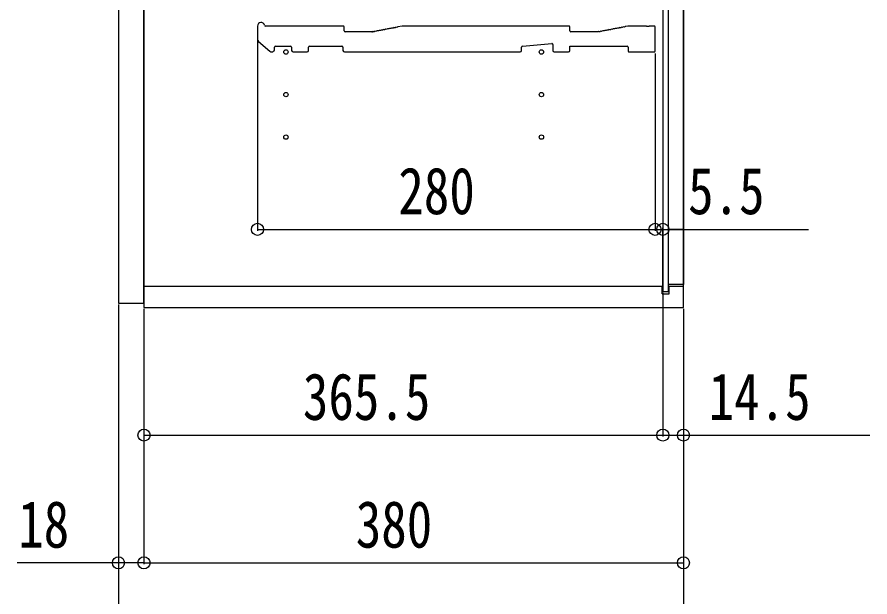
# Model space of a CAD drawing. Units: millimetres, scale not verified. Extents: x -4205 to 4205, y -2970 to 2970.
# Drawn here: x -1969 to -1369, y -2279 to -1870 of the extents above; entities that cross this region are included whole.
import ezdxf
from ezdxf.enums import TextEntityAlignment as Align

# ---------------------------------------------------------------- set-up
doc = ezdxf.new("R2010")
doc.units = ezdxf.units.MM
doc.header["$LTSCALE"] = 20
for name, color, linetype in [('0-2_YKK_11', 7, 'Continuous'), ('0-3_YKK_12', 2, 'Continuous'), ('0-5_YKK_D', 6, 'Continuous')]:
    doc.layers.add(name, color=color, linetype=linetype)
doc.styles.add('ＭＳ ゴシック', font='')
doc.styles.get('ＭＳ ゴシック').set_extended_font_data('MS Gothic')

msp = doc.modelspace()

# ---------------------------------------------------------------- linework, layer by layer
at = {"layer": '0-2_YKK_11'}
for p, q in [((-1799.98, -1876.7), (-1799.98, -1886.09)), ((-1792.98, -1876.7), (-1794.36, -1876.7)), ((-1792.04, -1876.9), (-1792.42, -1876.9)), ((-1790.54, -1876.9), (-1790.92, -1876.9)), ((-1789.04, -1876.9), (-1789.42, -1876.9)), ((-1787.54, -1876.9), (-1787.92, -1876.9)), ((-1786.04, -1876.9), (-1786.42, -1876.9)), ((-1784.54, -1876.9), (-1784.92, -1876.9)), ((-1783.04, -1876.9), (-1783.42, -1876.9)), ((-1781.54, -1876.9), (-1781.92, -1876.9)), ((-1780.04, -1876.9), (-1780.42, -1876.9)), ((-1778.54, -1876.9), (-1778.92, -1876.9)), ((-1777.04, -1876.9), (-1777.42, -1876.9)), ((-1775.54, -1876.9), (-1775.92, -1876.9)), ((-1774.04, -1876.9), (-1774.42, -1876.9)), ((-1772.54, -1876.9), (-1772.92, -1876.9)), ((-1771.04, -1876.9), (-1771.42, -1876.9)), ((-1769.54, -1876.9), (-1769.92, -1876.9)), ((-1768.04, -1876.9), (-1768.42, -1876.9)), ((-1766.54, -1876.9), (-1766.92, -1876.9)), ((-1765.04, -1876.9), (-1765.42, -1876.9)), ((-1763.54, -1876.9), (-1763.92, -1876.9)), ((-1762.04, -1876.9), (-1762.42, -1876.9)), ((-1760.54, -1876.9), (-1760.92, -1876.9)), ((-1759.04, -1876.9), (-1759.42, -1876.9)), ((-1757.54, -1876.9), (-1757.92, -1876.9)), ((-1756.04, -1876.9), (-1756.42, -1876.9)), ((-1754.54, -1876.9), (-1754.92, -1876.9)), ((-1753.04, -1876.9), (-1753.42, -1876.9)), ((-1751.54, -1876.9), (-1751.92, -1876.9)), ((-1750.04, -1876.9), (-1750.42, -1876.9)), ((-1748.54, -1876.9), (-1748.92, -1876.9)), ((-1747.04, -1876.9), (-1747.42, -1876.9)), ((-1745.54, -1876.9), (-1745.92, -1876.9)), ((-1744.04, -1876.9), (-1744.42, -1876.9)), ((-1742.54, -1876.9), (-1742.92, -1876.9)), ((-1741.04, -1876.9), (-1741.42, -1876.9)), ((-1739.68, -1876.7), (-1740.48, -1876.7)), ((-1738.98, -1880), (-1738.98, -1877.4)), ((-1716.34, -1880.4), (-1716.71, -1880.47)), ((-1714.87, -1880.12), (-1715.24, -1880.19)), ((-1713.39, -1879.84), (-1713.77, -1879.91)), ((-1711.92, -1879.56), (-1712.29, -1879.63)), ((-1710.44, -1879.28), (-1710.82, -1879.35)), ((-1708.97, -1879), (-1709.35, -1879.07)), ((-1707.5, -1878.72), (-1707.87, -1878.79)), ((-1706.02, -1878.44), (-1706.4, -1878.51)), ((-1704.55, -1878.16), (-1704.93, -1878.23)), ((-1703.08, -1877.88), (-1703.45, -1877.95)), ((-1701.6, -1877.59), (-1701.98, -1877.67)), ((-1696.04, -1876.9), (-1696.42, -1876.9)), ((-1694.54, -1876.9), (-1694.92, -1876.9)), ((-1693.04, -1876.9), (-1693.42, -1876.9)), ((-1691.54, -1876.9), (-1691.92, -1876.9)), ((-1690.04, -1876.9), (-1690.42, -1876.9)), ((-1688.54, -1876.9), (-1688.92, -1876.9)), ((-1687.04, -1876.9), (-1687.42, -1876.9)), ((-1685.54, -1876.9), (-1685.92, -1876.9)), ((-1684.04, -1876.9), (-1684.42, -1876.9)), ((-1682.54, -1876.9), (-1682.92, -1876.9)), ((-1681.04, -1876.9), (-1681.42, -1876.9)), ((-1679.54, -1876.9), (-1679.92, -1876.9)), ((-1678.04, -1876.9), (-1678.42, -1876.9)), ((-1676.54, -1876.9), (-1676.92, -1876.9)), ((-1675.04, -1876.9), (-1675.42, -1876.9)), ((-1673.54, -1876.9), (-1673.92, -1876.9)), ((-1672.04, -1876.9), (-1672.42, -1876.9)), ((-1670.54, -1876.9), (-1670.92, -1876.9)), ((-1669.04, -1876.9), (-1669.42, -1876.9)), ((-1667.54, -1876.9), (-1667.92, -1876.9)), ((-1666.04, -1876.9), (-1666.42, -1876.9)), ((-1664.54, -1876.9), (-1664.92, -1876.9)), ((-1663.04, -1876.9), (-1663.42, -1876.9)), ((-1661.54, -1876.9), (-1661.92, -1876.9)), ((-1660.04, -1876.9), (-1660.42, -1876.9)), ((-1658.54, -1876.9), (-1658.92, -1876.9)), ((-1657.04, -1876.9), (-1657.42, -1876.9)), ((-1655.54, -1876.9), (-1655.92, -1876.9)), ((-1654.04, -1876.9), (-1654.42, -1876.9)), ((-1652.54, -1876.9), (-1652.92, -1876.9)), ((-1651.04, -1876.9), (-1651.42, -1876.9)), ((-1649.54, -1876.9), (-1649.92, -1876.9)), ((-1648.04, -1876.9), (-1648.42, -1876.9)), ((-1646.54, -1876.9), (-1646.92, -1876.9)), ((-1645.04, -1876.9), (-1645.42, -1876.9)), ((-1643.54, -1876.9), (-1643.92, -1876.9)), ((-1642.04, -1876.9), (-1642.42, -1876.9)), ((-1640.54, -1876.9), (-1640.92, -1876.9)), ((-1639.04, -1876.9), (-1639.42, -1876.9)), ((-1637.54, -1876.9), (-1637.92, -1876.9)), ((-1636.04, -1876.9), (-1636.42, -1876.9)), ((-1634.54, -1876.9), (-1634.92, -1876.9)), ((-1633.04, -1876.9), (-1633.42, -1876.9)), ((-1631.54, -1876.9), (-1631.92, -1876.9)), ((-1630.04, -1876.9), (-1630.42, -1876.9)), ((-1628.54, -1876.9), (-1628.92, -1876.9)), ((-1627.04, -1876.9), (-1627.42, -1876.9)), ((-1625.54, -1876.9), (-1625.92, -1876.9)), ((-1624.04, -1876.9), (-1624.42, -1876.9)), ((-1622.54, -1876.9), (-1622.92, -1876.9)), ((-1621.04, -1876.9), (-1621.42, -1876.9)), ((-1619.54, -1876.9), (-1619.92, -1876.9)), ((-1618.04, -1876.9), (-1618.42, -1876.9)), ((-1616.54, -1876.9), (-1616.92, -1876.9)), ((-1615.04, -1876.9), (-1615.42, -1876.9)), ((-1613.54, -1876.9), (-1613.92, -1876.9)), ((-1612.04, -1876.9), (-1612.42, -1876.9)), ((-1610.54, -1876.9), (-1610.92, -1876.9)), ((-1609.04, -1876.9), (-1609.42, -1876.9)), ((-1607.54, -1876.9), (-1607.92, -1876.9)), ((-1606.04, -1876.9), (-1606.42, -1876.9)), ((-1604.54, -1876.9), (-1604.92, -1876.9)), ((-1603.04, -1876.9), (-1603.42, -1876.9)), ((-1601.54, -1876.9), (-1601.92, -1876.9)), ((-1600.04, -1876.9), (-1600.42, -1876.9)), ((-1598.54, -1876.9), (-1598.92, -1876.9)), ((-1597.04, -1876.9), (-1597.42, -1876.9)), ((-1595.54, -1876.9), (-1595.92, -1876.9)), ((-1594.04, -1876.9), (-1594.42, -1876.9)), ((-1592.54, -1876.9), (-1592.92, -1876.9)), ((-1591.04, -1876.9), (-1591.42, -1876.9)), ((-1589.54, -1876.9), (-1589.92, -1876.9)), ((-1588.04, -1876.9), (-1588.42, -1876.9)), ((-1586.54, -1876.9), (-1586.92, -1876.9)), ((-1585.04, -1876.9), (-1585.42, -1876.9)), ((-1583.54, -1876.9), (-1583.92, -1876.9)), ((-1582.04, -1876.9), (-1582.42, -1876.9)), ((-1580.68, -1876.7), (-1581.48, -1876.7)), ((-1579.98, -1880), (-1579.98, -1877.4)), ((-1557.34, -1880.4), (-1557.71, -1880.47)), ((-1555.87, -1880.12), (-1556.24, -1880.19)), ((-1554.39, -1879.84), (-1554.77, -1879.91)), ((-1552.92, -1879.56), (-1553.29, -1879.63)), ((-1551.44, -1879.28), (-1551.82, -1879.35)), ((-1549.97, -1879), (-1550.35, -1879.07)), ((-1548.5, -1878.72), (-1548.87, -1878.79)), ((-1547.02, -1878.44), (-1547.4, -1878.51)), ((-1545.55, -1878.16), (-1545.93, -1878.23)), ((-1544.08, -1877.88), (-1544.45, -1877.95)), ((-1542.6, -1877.59), (-1542.98, -1877.67)), ((-1541.13, -1877.31), (-1541.5, -1877.39)), ((-1539.05, -1876.71), (-1540.62, -1877.01)), ((-1538.48, -1876.7), (-1538.91, -1876.7)), ((-1537.54, -1876.9), (-1537.92, -1876.9)), ((-1536.04, -1876.9), (-1536.42, -1876.9)), ((-1534.54, -1876.9), (-1534.92, -1876.9)), ((-1533.04, -1876.9), (-1533.42, -1876.9)), ((-1531.54, -1876.9), (-1531.92, -1876.9)), ((-1530.04, -1876.9), (-1530.42, -1876.9)), ((-1528.54, -1876.9), (-1528.92, -1876.9)), ((-1527.04, -1876.9), (-1527.42, -1876.9)), ((-1520.68, -1876.7), (-1523.48, -1876.7)), ((-1519.98, -1894.3), (-1519.98, -1877.4)), ((-1737.48, -1880.7), (-1738.28, -1880.7)), ((-1736.54, -1880.9), (-1736.92, -1880.9)), ((-1735.04, -1880.9), (-1735.42, -1880.9)), ((-1733.54, -1880.9), (-1733.92, -1880.9)), ((-1732.04, -1880.9), (-1732.42, -1880.9)), ((-1730.54, -1880.9), (-1730.92, -1880.9)), ((-1729.04, -1880.9), (-1729.42, -1880.9)), ((-1727.54, -1880.9), (-1727.92, -1880.9)), ((-1726.04, -1880.9), (-1726.42, -1880.9)), ((-1724.54, -1880.9), (-1724.92, -1880.9)), ((-1723.04, -1880.9), (-1723.42, -1880.9)), ((-1721.54, -1880.9), (-1721.92, -1880.9)), ((-1720.04, -1880.9), (-1720.42, -1880.9)), ((-1719.05, -1880.7), (-1719.48, -1880.7)), ((-1719.48, -1880.7), (-1719.05, -1880.7)), ((-1717.81, -1880.68), (-1718.19, -1880.75)), ((-1578.48, -1880.7), (-1579.28, -1880.7)), ((-1577.54, -1880.9), (-1577.92, -1880.9)), ((-1576.04, -1880.9), (-1576.42, -1880.9)), ((-1574.54, -1880.9), (-1574.92, -1880.9)), ((-1573.04, -1880.9), (-1573.42, -1880.9)), ((-1571.54, -1880.9), (-1571.92, -1880.9)), ((-1570.04, -1880.9), (-1570.42, -1880.9)), ((-1568.54, -1880.9), (-1568.92, -1880.9)), ((-1567.04, -1880.9), (-1567.42, -1880.9)), ((-1565.54, -1880.9), (-1565.92, -1880.9)), ((-1564.04, -1880.9), (-1564.42, -1880.9)), ((-1562.54, -1880.9), (-1562.92, -1880.9)), ((-1561.04, -1880.9), (-1561.42, -1880.9)), ((-1560.05, -1880.7), (-1560.48, -1880.7)), ((-1559.77, -1880.66), (-1559.92, -1880.69)), ((-1558.81, -1880.68), (-1559.19, -1880.75)), ((-1799.29, -1887.6), (-1791.29, -1894.51)), ((-1787.98, -1893), (-1787.98, -1891.7)), ((-1787.28, -1891), (-1776.68, -1891)), ((-1775.98, -1891.7), (-1775.98, -1894)), ((-1763.98, -1894), (-1763.98, -1891.7)), ((-1763.28, -1891), (-1740.48, -1891)), ((-1739.78, -1891.7), (-1739.78, -1894)), ((-1613.98, -1894), (-1613.98, -1891.64)), ((-1613.34, -1890.94), (-1592.74, -1889.07)), ((-1591.98, -1889.77), (-1591.98, -1894)), ((-1538.98, -1891.7), (-1538.98, -1894.3)), ((-1774.98, -1895), (-1764.98, -1895)), ((-1590.98, -1895), (-1580.98, -1895)), ((-1538.28, -1895), (-1520.68, -1895))]:
    msp.add_line(p, q, dxfattribs=at)
for points in [[(-1696.98, -1876.7), (-1697.98, -1876.7), (-1701.09, -1877.29)], [(-1524.04, -1876.9), (-1524.23, -1876.97), (-1525.73, -1876.97), (-1525.92, -1876.9)], [(-1718.77, -1880.66), (-1718.92, -1880.69), (-1718.77, -1880.66)], [(-1579.98, -1894), (-1579.98, -1891), (-1539.68, -1891)], [(-1738.78, -1895), (-1698.55, -1895), (-1698.31, -1894.87), (-1697.65, -1894.87), (-1697.41, -1895), (-1670.55, -1895), (-1670.31, -1894.87), (-1669.65, -1894.87), (-1669.41, -1895), (-1642.55, -1895), (-1642.31, -1894.87), (-1641.65, -1894.87), (-1641.41, -1895), (-1614.98, -1895)]]:
    msp.add_lwpolyline(points, dxfattribs=at)
for centre, radius, start, end in [((-1797.48, -1876.7), 2.5, 12.63563, 180), ((-1794.36, -1876), 0.7, 192.63563, 270), ((-1792.98, -1877.58), 0.88, 50.536, 90), ((-1791.48, -1877.58), 0.88, 50.536, 129.464), ((-1789.98, -1877.58), 0.88, 50.536, 129.464), ((-1788.48, -1877.58), 0.88, 50.536, 129.464), ((-1786.98, -1877.58), 0.88, 50.536, 129.464), ((-1785.48, -1877.58), 0.88, 50.536, 129.464), ((-1783.98, -1877.58), 0.88, 50.536, 129.464), ((-1782.48, -1877.58), 0.88, 50.536, 129.464), ((-1780.98, -1877.58), 0.88, 50.536, 129.464), ((-1779.48, -1877.58), 0.88, 50.536, 129.464), ((-1777.98, -1877.58), 0.88, 50.536, 129.464), ((-1776.48, -1877.58), 0.88, 50.536, 129.464), ((-1774.98, -1877.58), 0.88, 50.536, 129.464), ((-1773.48, -1877.58), 0.88, 50.536, 129.464), ((-1771.98, -1877.58), 0.88, 50.536, 129.464), ((-1770.48, -1877.58), 0.88, 50.536, 129.464), ((-1768.98, -1877.58), 0.88, 50.536, 129.464), ((-1767.48, -1877.58), 0.88, 50.536, 129.464), ((-1765.98, -1877.58), 0.88, 50.536, 129.464), ((-1764.48, -1877.58), 0.88, 50.536, 129.464), ((-1762.98, -1877.58), 0.88, 50.536, 129.464), ((-1761.48, -1877.58), 0.88, 50.536, 129.464), ((-1759.98, -1877.58), 0.88, 50.536, 129.464), ((-1758.48, -1877.58), 0.88, 50.536, 129.464), ((-1756.98, -1877.58), 0.88, 50.536, 129.464), ((-1755.48, -1877.58), 0.88, 50.536, 129.464), ((-1753.98, -1877.58), 0.88, 50.536, 129.464), ((-1752.48, -1877.58), 0.88, 50.536, 129.464), ((-1750.98, -1877.58), 0.88, 50.536, 129.464), ((-1749.48, -1877.58), 0.88, 50.536, 129.464), ((-1747.98, -1877.58), 0.88, 50.536, 129.464), ((-1746.48, -1877.58), 0.88, 50.536, 129.464), ((-1744.98, -1877.58), 0.88, 50.536, 129.464), ((-1743.48, -1877.58), 0.88, 50.536, 129.464), ((-1741.98, -1877.58), 0.88, 50.536, 129.464), ((-1740.48, -1877.58), 0.88, 90, 129.464), ((-1739.68, -1877.4), 0.7, 0, 90), ((-1738.28, -1880), 0.7, 180, 270), ((-1717.14, -1881.24), 0.88, 61.3203, 140.24829), ((-1715.66, -1880.96), 0.88, 61.3203, 140.24829), ((-1714.19, -1880.68), 0.88, 61.3203, 140.24829), ((-1712.71, -1880.4), 0.88, 61.3203, 140.24829), ((-1711.24, -1880.12), 0.88, 61.3203, 140.24829), ((-1709.77, -1879.84), 0.88, 61.3203, 140.24829), ((-1708.29, -1879.56), 0.88, 61.3203, 140.24829), ((-1706.82, -1879.28), 0.88, 61.3203, 140.24829), ((-1705.35, -1879), 0.88, 61.3203, 140.24829), ((-1703.87, -1878.72), 0.88, 61.3203, 140.24829), ((-1702.4, -1878.44), 0.88, 61.3203, 140.24829), ((-1700.93, -1878.16), 0.88, 100.7843, 140.24829), ((-1696.98, -1877.58), 0.88, 50.536, 90), ((-1695.48, -1877.58), 0.88, 50.536, 129.464), ((-1693.98, -1877.58), 0.88, 50.536, 129.464), ((-1692.48, -1877.58), 0.88, 50.536, 129.464), ((-1690.98, -1877.58), 0.88, 50.536, 129.464), ((-1689.48, -1877.58), 0.88, 50.536, 129.464), ((-1687.98, -1877.58), 0.88, 50.536, 129.464), ((-1686.48, -1877.58), 0.88, 50.536, 129.464), ((-1684.98, -1877.58), 0.88, 50.536, 129.464), ((-1683.48, -1877.58), 0.88, 50.536, 129.464), ((-1681.98, -1877.58), 0.88, 50.536, 129.464), ((-1680.48, -1877.58), 0.88, 50.536, 129.464), ((-1678.98, -1877.58), 0.88, 50.536, 129.464), ((-1677.48, -1877.58), 0.88, 50.536, 129.464), ((-1675.98, -1877.58), 0.88, 50.536, 129.464), ((-1674.48, -1877.58), 0.88, 50.536, 129.464), ((-1672.98, -1877.58), 0.88, 50.536, 129.464), ((-1671.48, -1877.58), 0.88, 50.536, 129.464), ((-1669.98, -1877.58), 0.88, 50.536, 129.464), ((-1668.48, -1877.58), 0.88, 50.536, 129.464), ((-1666.98, -1877.58), 0.88, 50.536, 129.464), ((-1665.48, -1877.58), 0.88, 50.536, 129.464), ((-1663.98, -1877.58), 0.88, 50.536, 129.464), ((-1662.48, -1877.58), 0.88, 50.536, 129.464), ((-1660.98, -1877.58), 0.88, 50.536, 129.464), ((-1659.48, -1877.58), 0.88, 50.536, 129.464), ((-1657.98, -1877.58), 0.88, 50.536, 129.464), ((-1656.48, -1877.58), 0.88, 50.536, 129.464), ((-1654.98, -1877.58), 0.88, 50.536, 129.464), ((-1653.48, -1877.58), 0.88, 50.536, 129.464), ((-1651.98, -1877.58), 0.88, 50.536, 129.464), ((-1650.48, -1877.58), 0.88, 50.536, 129.464), ((-1648.98, -1877.58), 0.88, 50.536, 129.464), ((-1647.48, -1877.58), 0.88, 50.536, 129.464), ((-1645.98, -1877.58), 0.88, 50.536, 129.464), ((-1644.48, -1877.58), 0.88, 50.536, 129.464), ((-1642.98, -1877.58), 0.88, 50.536, 129.464), ((-1641.48, -1877.58), 0.88, 50.536, 129.464), ((-1639.98, -1877.58), 0.88, 50.536, 129.464), ((-1638.48, -1877.58), 0.88, 50.536, 129.464), ((-1636.98, -1877.58), 0.88, 50.536, 129.464), ((-1635.48, -1877.58), 0.88, 50.536, 129.464), ((-1633.98, -1877.58), 0.88, 50.536, 129.464), ((-1632.48, -1877.58), 0.88, 50.536, 129.464), ((-1630.98, -1877.58), 0.88, 50.536, 129.464), ((-1629.48, -1877.58), 0.88, 50.536, 129.464), ((-1627.98, -1877.58), 0.88, 50.536, 129.464), ((-1626.48, -1877.58), 0.88, 50.536, 129.464), ((-1624.98, -1877.58), 0.88, 50.536, 129.464), ((-1623.48, -1877.58), 0.88, 50.536, 129.464), ((-1621.98, -1877.58), 0.88, 50.536, 129.464), ((-1620.48, -1877.58), 0.88, 50.536, 129.464), ((-1618.98, -1877.58), 0.88, 50.536, 129.464), ((-1617.48, -1877.58), 0.88, 50.536, 129.464), ((-1615.98, -1877.58), 0.88, 50.536, 129.464), ((-1614.48, -1877.58), 0.88, 50.536, 129.464), ((-1612.98, -1877.58), 0.88, 50.536, 129.464), ((-1611.48, -1877.58), 0.88, 50.536, 129.464), ((-1609.98, -1877.58), 0.88, 50.536, 129.464), ((-1608.48, -1877.58), 0.88, 50.536, 129.464), ((-1606.98, -1877.58), 0.88, 50.536, 129.464), ((-1605.48, -1877.58), 0.88, 50.536, 129.464), ((-1603.98, -1877.58), 0.88, 50.536, 129.464), ((-1602.48, -1877.58), 0.88, 50.536, 129.464), ((-1600.98, -1877.58), 0.88, 50.536, 129.464), ((-1599.48, -1877.58), 0.88, 50.536, 129.464), ((-1597.98, -1877.58), 0.88, 50.536, 129.464), ((-1596.48, -1877.58), 0.88, 50.536, 129.464), ((-1594.98, -1877.58), 0.88, 50.536, 129.464), ((-1593.48, -1877.58), 0.88, 50.536, 129.464), ((-1591.98, -1877.58), 0.88, 50.536, 129.464), ((-1590.48, -1877.58), 0.88, 50.536, 129.464), ((-1588.98, -1877.58), 0.88, 50.536, 129.464), ((-1587.48, -1877.58), 0.88, 50.536, 129.464), ((-1585.98, -1877.58), 0.88, 50.536, 129.464), ((-1584.48, -1877.58), 0.88, 50.536, 129.464), ((-1582.98, -1877.58), 0.88, 50.536, 129.464), ((-1581.48, -1877.58), 0.88, 90, 129.464), ((-1580.68, -1877.4), 0.7, 0, 90), ((-1579.28, -1880), 0.7, 180, 270), ((-1558.14, -1881.24), 0.88, 61.3203, 140.24829), ((-1556.66, -1880.96), 0.88, 61.3203, 140.24829), ((-1555.19, -1880.68), 0.88, 61.3203, 140.24829), ((-1553.71, -1880.4), 0.88, 61.3203, 140.24829), ((-1552.24, -1880.12), 0.88, 61.3203, 140.24829), ((-1550.77, -1879.84), 0.88, 61.3203, 140.24829), ((-1549.29, -1879.56), 0.88, 61.3203, 140.24829), ((-1547.82, -1879.28), 0.88, 61.3203, 140.24829), ((-1546.35, -1879), 0.88, 61.3203, 140.24829), ((-1544.87, -1878.72), 0.88, 61.3203, 140.24829), ((-1543.4, -1878.44), 0.88, 61.3203, 140.24829), ((-1541.93, -1878.16), 0.88, 61.3203, 140.24829), ((-1540.45, -1877.88), 0.88, 100.7843, 140.24829), ((-1538.91, -1877.4), 0.7, 90, 100.7843), ((-1538.48, -1877.58), 0.88, 50.536, 90), ((-1536.98, -1877.58), 0.88, 50.536, 129.464), ((-1535.48, -1877.58), 0.88, 50.536, 129.464), ((-1533.98, -1877.58), 0.88, 50.536, 129.464), ((-1532.48, -1877.58), 0.88, 50.536, 129.464), ((-1530.98, -1877.58), 0.88, 50.536, 129.464), ((-1529.48, -1877.58), 0.88, 50.536, 129.464), ((-1527.98, -1877.58), 0.88, 50.536, 129.464), ((-1526.48, -1877.58), 0.88, 50.46055, 129.464), ((-1523.48, -1877.58), 0.88, 90, 129.53945), ((-1520.68, -1877.4), 0.7, 0, 90), ((-1797.98, -1886.09), 2, 180, 229.16128), ((-1737.48, -1881.58), 0.88, 50.536, 90), ((-1735.98, -1881.58), 0.88, 50.536, 129.464), ((-1734.48, -1881.58), 0.88, 50.536, 129.464), ((-1732.98, -1881.58), 0.88, 50.536, 129.464), ((-1731.48, -1881.58), 0.88, 50.536, 129.464), ((-1729.98, -1881.58), 0.88, 50.536, 129.464), ((-1728.48, -1881.58), 0.88, 50.536, 129.464), ((-1726.98, -1881.58), 0.88, 50.536, 129.464), ((-1725.48, -1881.58), 0.88, 50.536, 129.464), ((-1723.98, -1881.58), 0.88, 50.536, 129.464), ((-1722.48, -1881.58), 0.88, 50.536, 129.464), ((-1720.98, -1881.58), 0.88, 50.536, 129.464), ((-1719.48, -1881.58), 0.88, 90, 129.464), ((-1719.05, -1880), 0.7, 270, 280.7843), ((-1719.05, -1880), 0.7, 270, 280.7843), ((-1718.61, -1881.53), 0.88, 61.3203, 100.7843), ((-1578.48, -1881.58), 0.88, 50.536, 90), ((-1576.98, -1881.58), 0.88, 50.536, 129.464), ((-1575.48, -1881.58), 0.88, 50.536, 129.464), ((-1573.98, -1881.58), 0.88, 50.536, 129.464), ((-1572.48, -1881.58), 0.88, 50.536, 129.464), ((-1570.98, -1881.58), 0.88, 50.536, 129.464), ((-1569.48, -1881.58), 0.88, 50.536, 129.464), ((-1567.98, -1881.58), 0.88, 50.536, 129.464), ((-1566.48, -1881.58), 0.88, 50.536, 129.464), ((-1564.98, -1881.58), 0.88, 50.536, 129.464), ((-1563.48, -1881.58), 0.88, 50.536, 129.464), ((-1561.98, -1881.58), 0.88, 50.536, 129.464), ((-1560.48, -1881.58), 0.88, 90, 129.464), ((-1560.05, -1880), 0.7, 270, 280.7843), ((-1559.61, -1881.53), 0.88, 61.3203, 100.7843), ((-1787.28, -1891.7), 0.7, 90, 180), ((-1776.68, -1891.7), 0.7, 0, 90), ((-1763.28, -1891.7), 0.7, 90, 180), ((-1740.48, -1891.7), 0.7, 0, 90), ((-1613.28, -1891.64), 0.7, 95.19443, 180), ((-1592.68, -1889.77), 0.7, 0, 95.19443), ((-1539.68, -1891.7), 0.7, 0, 90), ((-1789.98, -1893), 2, 229.16128, 0), ((-1774.98, -1894), 1, 180, 270), ((-1764.98, -1894), 1, 270, 0), ((-1738.78, -1894), 1, 180, 270), ((-1614.98, -1894), 1, 270, 0), ((-1590.98, -1894), 1, 180, 270), ((-1580.98, -1894), 1, 270, 0), ((-1538.28, -1894.3), 0.7, 180, 270), ((-1520.68, -1894.3), 0.7, 270, 0)]:
    msp.add_arc(centre, radius, start, end, dxfattribs=at)
at = {"layer": '0-3_YKK_12'}
for p, q in [((-1499.98, -1350.25), (-1499.98, -2019.75)), ((-1879.98, -2060), (-1514.98, -2060)), ((-1514.98, -2065.5), (-1514.98, -2060)), ((-1509.98, -2060), (-1499.98, -2060)), ((-1509.98, -2065.5), (-1509.98, -2060)), ((-1514.98, -2065.5), (-1509.98, -2065.5))]:
    msp.add_line(p, q, dxfattribs=at)
for points in [[(-1879.98, -2075), (-1499.98, -2075), (-1499.98, -1295), (-1879.98, -1295)], [(-1897.98, -2072), (-1879.98, -2072), (-1879.98, -1298), (-1897.98, -1298)], [(-1514.48, -2063.75), (-1510.48, -2063.75), (-1510.48, -1306.25), (-1514.48, -1306.25)], [(-1510.48, -2019.75), (-1499.98, -2019.75), (-1499.98, -2058.75), (-1510.48, -2058.75)]]:
    msp.add_lwpolyline(points, close=True, dxfattribs=at)
for centre in [(-1779.98, -1895), (-1599.98, -1895), (-1779.98, -1925), (-1599.98, -1925), (-1779.98, -1955), (-1599.98, -1955)]:
    msp.add_circle(centre, 1.55, dxfattribs=at)
at = {"layer": '0-5_YKK_D'}
for p, q in [((-1799.98, -1887), (-1799.98, -2021)), ((-1519.98, -1896), (-1519.98, -2021)), ((-1519.98, -1896), (-1519.98, -2021)), ((-1799.98, -2020), (-1519.98, -2020)), ((-1514.48, -2062.75), (-1514.48, -2019)), ((-1514.48, -2064.75), (-1514.48, -2166)), ((-1514.48, -2064.75), (-1514.48, -2166)), ((-1897.98, -2073), (-1897.98, -2256)), ((-1879.98, -2076), (-1879.98, -2166)), ((-1879.98, -2076), (-1879.98, -2256)), ((-1879.98, -2076), (-1879.98, -2256)), ((-1499.98, -2076), (-1499.98, -2166)), ((-1499.98, -2076), (-1499.98, -2256)), ((-1897.98, -2100.22), (-1897.98, -2346)), ((-1499.98, -2103.22), (-1499.98, -2346)), ((-1879.98, -2165), (-1514.48, -2165)), ((-1879.98, -2255), (-1499.98, -2255))]:
    msp.add_line(p, q, dxfattribs=at)
for points in [[(-1519.98, -2020), (-1514.48, -2020), (-1411.88, -2020)], [(-1514.48, -2165), (-1499.98, -2165), (-1368.58, -2165)], [(-1879.98, -2255), (-1897.98, -2255), (-1969.38, -2255)]]:
    msp.add_lwpolyline(points, dxfattribs=at)
for centre in [(-1799.98, -2020), (-1519.98, -2020), (-1519.98, -2020), (-1514.48, -2020), (-1879.98, -2165), (-1514.48, -2165), (-1514.48, -2165), (-1499.98, -2165), (-1897.98, -2255), (-1879.98, -2255), (-1879.98, -2255), (-1499.98, -2255)]:
    msp.add_circle(centre, 4.25, dxfattribs=at)

# ---------------------------------------------------------------- texts
at = {"layer": '0-5_YKK_D', "style": 'ＭＳ ゴシック', "width": 0.8}
for s, p in [('280', (-1700.78, -2019.2)), ('5.5', (-1496.68, -2019.2)), ('365.5', (-1768.03, -2164.2)), ('14.5', (-1482.18, -2164.2)), ('18', (-1968.58, -2254.2)), ('380', (-1730.78, -2254.2))]:
    msp.add_text(s, height=32.99, dxfattribs=at).set_placement(p, align=Align.BOTTOM_LEFT)

doc.saveas('drawing.dxf')
